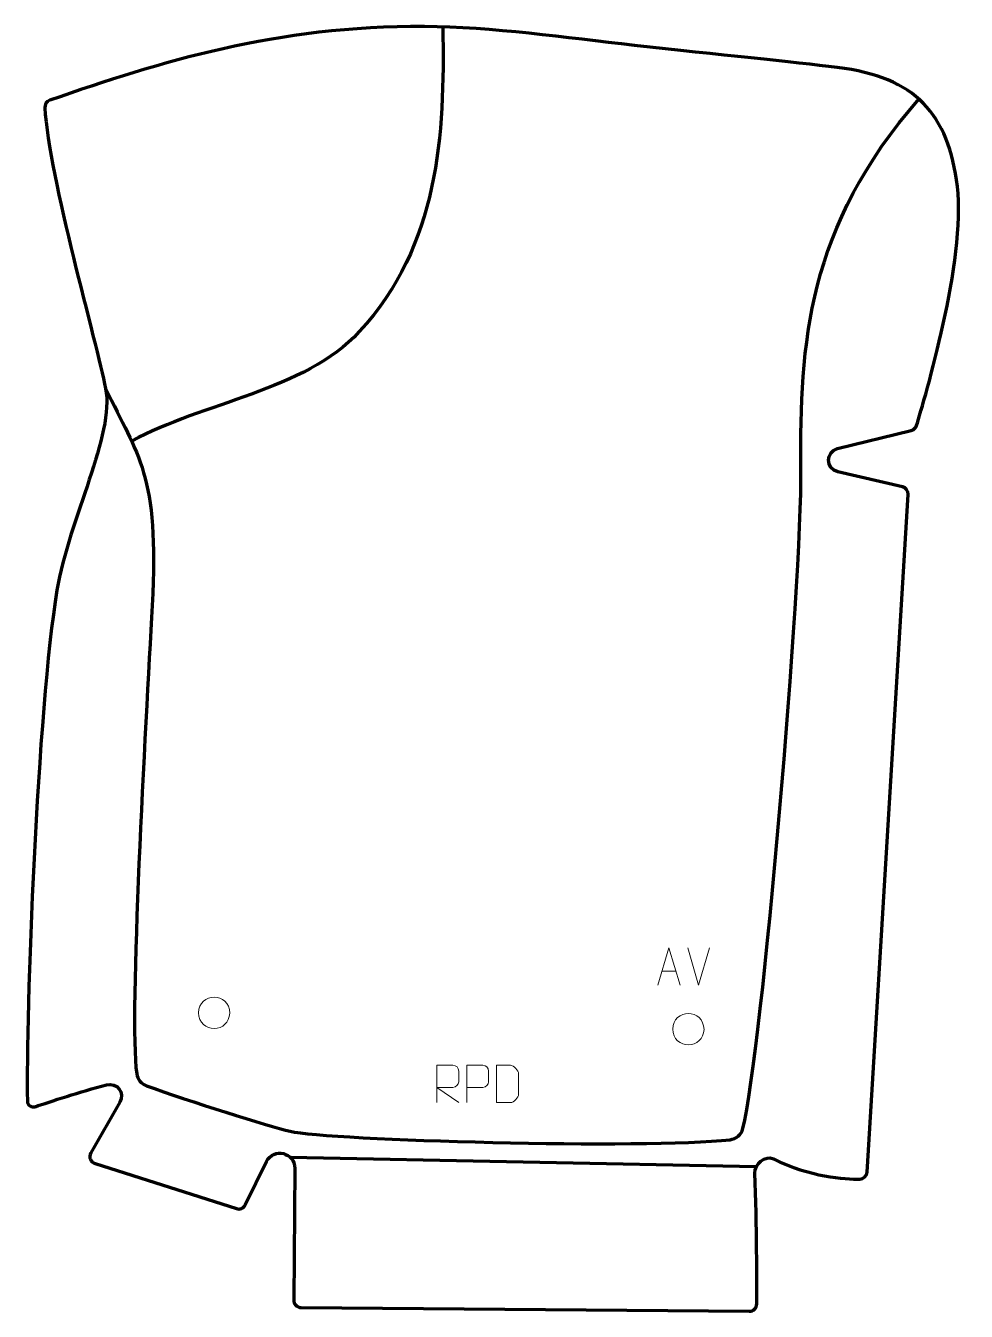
# Model space of a CAD drawing. Header units: millimetres. Extents: x -313 to 317, y -430 to 431.
import ezdxf

# ---------------------------------------------------------------- set-up
doc = ezdxf.new("R2010")
doc.units = ezdxf.units.MM
doc.header["$MEASUREMENT"] = 0
for name, color, linetype in [('layer 1', 7, 'Continuous'), ('layer 2', 7, 'Continuous'), ('layer 3', 7, 'Continuous')]:
    doc.layers.add(name, color=color, linetype=linetype)

msp = doc.modelspace()

# ---------------------------------------------------------------- linework, layer by layer
at = {"layer": 'layer 1', "color": 250, "lineweight": 9}
for points, knots in [([(110.328, -211.6803), (110.328, -211.6803), (117.699, -186.7268), (117.699, -186.7268), (117.699, -186.7268), (117.699, -186.7268), (125.2689, -211.6803), (125.2689, -211.6803)], [0, 0, 0, 0, 0.33333333, 0.33333333, 0.33333333, 0.33333333, 1, 1, 1, 1]), ([(-197.1094, -230.1278), (-197.0387, -223.4874), (-191.7647, -219.6414), (-186.6094, -219.7384), (-186.6094, -219.7384), (-181.4541, -219.6414), (-176.1801, -223.7048), (-176.1094, -230.3452), (-176.1094, -230.3452), (-176.4796, -236.6745), (-180.9215, -240.7052), (-186.6094, -240.7346), (-186.6094, -240.7346), (-191.7647, -240.8316), (-197.0387, -236.7682), (-197.1094, -230.1278)], [0, 0, 0, 0, 0.2, 0.2, 0.2, 0.2, 0.4, 0.4, 0.4, 0.4, 0.6, 0.6, 0.6, 0.6, 1, 1, 1, 1]), ([(120.315, -241.0678), (120.3857, -234.4274), (125.6597, -230.5814), (130.815, -230.6784), (130.815, -230.6784), (135.9703, -230.5814), (141.2443, -234.6448), (141.315, -241.2852), (141.315, -241.2852), (140.9448, -247.6145), (136.5029, -251.6452), (130.815, -251.6746), (130.815, -251.6746), (125.6597, -251.7716), (120.3857, -247.7082), (120.315, -241.0678)], [0, 0, 0, 0, 0.2, 0.2, 0.2, 0.2, 0.4, 0.4, 0.4, 0.4, 0.6, 0.6, 0.6, 0.6, 1, 1, 1, 1]), ([(-37.5664, -290.265), (-37.5664, -290.265), (-37.5664, -265.3115), (-37.5664, -265.3115), (-37.5664, -265.3115), (-33.9716, -265.3115), (-30.3761, -265.3115), (-26.7809, -265.3115), (-26.7809, -265.3115), (-24.4556, -265.3492), (-22.8983, -266.8392), (-22.9024, -269.2056), (-22.9024, -269.2056), (-22.9028, -271.2411), (-22.9028, -274.3005), (-22.9024, -276.3365), (-22.9024, -276.3365), (-22.9089, -278.212), (-24.7212, -280.1538), (-26.7307, -280.1729), (-26.7307, -280.1729), (-26.7307, -280.1729), (-37.5664, -280.1729), (-37.5664, -280.1729), (-37.5664, -280.1729), (-37.5664, -280.1729), (-22.9117, -290.265), (-22.9117, -290.265)], [0, 0, 0, 0, 0.125, 0.125, 0.125, 0.125, 0.25, 0.25, 0.25, 0.25, 0.375, 0.375, 0.375, 0.375, 0.5, 0.5, 0.5, 0.5, 0.625, 0.625, 0.625, 0.625, 0.75, 0.75, 0.75, 0.75, 1, 1, 1, 1]), ([(-17.5665, -290.265), (-17.5665, -290.265), (-17.5665, -265.3114), (-17.5665, -265.3114), (-17.5665, -265.3114), (-13.9715, -265.3114), (-10.3762, -265.3114), (-6.7808, -265.3114), (-6.7808, -265.3114), (-4.4556, -265.3493), (-2.8982, -266.8394), (-2.9024, -269.2055), (-2.9024, -269.2055), (-2.9028, -271.2412), (-2.9028, -274.3005), (-2.9024, -276.3365), (-2.9024, -276.3365), (-2.9089, -278.2119), (-4.7211, -280.1538), (-6.7307, -280.1729), (-6.7307, -280.1729), (-6.7307, -280.1729), (-17.5665, -280.1729), (-17.5665, -280.1729)], [0, 0, 0, 0, 0.14285714, 0.14285714, 0.14285714, 0.14285714, 0.28571429, 0.28571429, 0.28571429, 0.28571429, 0.42857143, 0.42857143, 0.42857143, 0.42857143, 0.57142857, 0.57142857, 0.57142857, 0.57142857, 0.71428571, 0.71428571, 0.71428571, 0.71428571, 1, 1, 1, 1]), ([(2.3733, -290.2368), (4.7051, -290.2364), (9.6553, -290.2604), (11.9868, -290.2607), (11.9868, -290.2607), (13.9118, -290.3661), (17.2304, -286.8245), (17.2192, -284.8072), (17.2192, -284.8072), (17.2188, -279.0371), (17.2188, -276.8674), (17.2192, -271.0981), (17.2192, -271.0981), (17.2149, -268.96), (13.8404, -265.2999), (11.688, -265.3134), (11.688, -265.3134), (9.3623, -265.3134), (4.638, -265.3134), (2.3119, -265.3134), (2.3119, -265.3134), (2.3123, -271.0603), (2.3736, -284.4895), (2.3733, -290.2368)], [0, 0, 0, 0, 0.14285714, 0.14285714, 0.14285714, 0.14285714, 0.28571429, 0.28571429, 0.28571429, 0.28571429, 0.42857143, 0.42857143, 0.42857143, 0.42857143, 0.57142857, 0.57142857, 0.57142857, 0.57142857, 0.71428571, 0.71428571, 0.71428571, 0.71428571, 1, 1, 1, 1])]:
    msp.add_open_spline(points, degree=3, knots=knots, dxfattribs=at)
for points in [[(137.6875, -211.6876), (137.6875, -211.6876), (130.3657, -186.734), (130.3657, -186.734)], [(145.0094, -186.734), (145.0094, -186.734), (137.6876, -211.6876), (137.6876, -211.6876)], [(113.0506, -202.4309), (113.0506, -202.4309), (122.5463, -202.4309), (122.5463, -202.4309)]]:
    msp.add_open_spline(points, degree=3, dxfattribs=at)
at = {"layer": 'layer 2', "color": 230, "lineweight": 200}
msp.add_open_spline([(-306.3566, -293.0448), (-308.9093, -293.9109), (-311.5664, -292.0482), (-311.619, -289.353), (-311.619, -289.353), (-312.7232, -233.0571), (-305.071, -26.4298), (-291.8133, 52.6274), (-291.8133, 52.6274), (-283.7276, 100.8419), (-253.1012, 156.9353), (-259.2456, 187.8189), (-259.2456, 187.8189), (-265.2079, 217.7884), (-297.1477, 329.0422), (-299.9826, 375.6625), (-299.9826, 375.6625), (-300.1173, 377.8808), (-298.7517, 379.9156), (-296.6527, 380.6458), (-296.6527, 380.6458), (-222.6625, 406.3732), (-144.9318, 430.5804), (-45.8436, 429.9948), (-45.8436, 429.9948), (-0.7364, 429.7281), (48.916, 422.5321), (94.698, 417.3781), (94.698, 417.3781), (151.0723, 411.032), (201.5777, 406.2399), (230.5002, 402.6288), (230.5002, 402.6288), (282.9099, 396.0845), (305.0136, 371.5706), (310.9018, 322.9106), (310.9018, 322.9106), (316.8447, 273.8014), (288.8119, 180.1622), (283.5537, 163.007), (283.5537, 163.007), (283.0397, 161.332), (281.6854, 160.0525), (279.984, 159.6327), (279.984, 159.6327), (279.984, 159.6327), (230.6978, 147.47), (230.6978, 147.47), (230.6978, 147.47), (222.5627, 145.4623), (222.6484, 133.8668), (230.8131, 131.9802), (230.8131, 131.9802), (230.8131, 131.9802), (274.0446, 121.9899), (274.0446, 121.9899), (274.0446, 121.9899), (276.4118, 121.4431), (278.0381, 119.2664), (277.8913, 116.8414), (277.8913, 116.8414), (277.8913, 116.8414), (250.4212, -336.7928), (250.4212, -336.7928), (250.4212, -336.7928), (250.2649, -339.3652), (248.173, -341.3888), (245.597, -341.4674), (245.597, -341.4674), (235.661, -341.7705), (211.9928, -340.0715), (187.7894, -327.9963), (187.7894, -327.9963), (182.3598, -325.2873), (175.0192, -331.4164), (175.2817, -337.4733), (175.2817, -337.4733), (176.7887, -372.224), (176.6526, -411.2405), (176.5485, -425.0496), (176.5485, -425.0496), (176.5277, -427.803), (174.278, -430.0177), (171.5246, -429.9948), (171.5246, -429.9948), (171.5246, -429.9948), (-128.4133, -427.507), (-128.4133, -427.507), (-128.4133, -427.507), (-131.1625, -427.4844), (-133.3727, -425.2365), (-133.3491, -422.487), (-133.3491, -422.487), (-133.3491, -422.487), (-132.5832, -334.3188), (-132.5832, -334.3188), (-132.5832, -334.3188), (-132.4904, -323.6772), (-146.877, -320.2747), (-151.5616, -329.83), (-151.5616, -329.83), (-151.5616, -329.83), (-165.7439, -358.7588), (-165.7439, -358.7588), (-165.7439, -358.7588), (-166.8319, -360.9775), (-169.3807, -362.0647), (-171.7352, -361.3147), (-171.7352, -361.3147), (-171.7352, -361.3147), (-266.2898, -331.1766), (-266.2898, -331.1766), (-266.2898, -331.1766), (-269.3096, -330.2138), (-270.6713, -326.7111), (-269.0944, -323.9619), (-269.0944, -323.9619), (-269.0944, -323.9619), (-249.6285, -290.0261), (-249.6285, -290.0261), (-249.6285, -290.0261), (-246.1078, -283.8881), (-251.7462, -276.5627), (-258.5929, -278.3707), (-258.5929, -278.3707), (-276.0865, -282.9899), (-296.2622, -289.6203), (-306.3566, -293.0448)], degree=3, knots=[0, 0, 0, 0, 0.03030303, 0.03030303, 0.03030303, 0.03030303, 0.06060606, 0.06060606, 0.06060606, 0.06060606, 0.09090909, 0.09090909, 0.09090909, 0.09090909, 0.12121212, 0.12121212, 0.12121212, 0.12121212, 0.15151515, 0.15151515, 0.15151515, 0.15151515, 0.18181818, 0.18181818, 0.18181818, 0.18181818, 0.21212121, 0.21212121, 0.21212121, 0.21212121, 0.24242424, 0.24242424, 0.24242424, 0.24242424, 0.27272727, 0.27272727, 0.27272727, 0.27272727, 0.3030303, 0.3030303, 0.3030303, 0.3030303, 0.33333333, 0.33333333, 0.33333333, 0.33333333, 0.36363636, 0.36363636, 0.36363636, 0.36363636, 0.39393939, 0.39393939, 0.39393939, 0.39393939, 0.42424242, 0.42424242, 0.42424242, 0.42424242, 0.45454545, 0.45454545, 0.45454545, 0.45454545, 0.48484848, 0.48484848, 0.48484848, 0.48484848, 0.51515152, 0.51515152, 0.51515152, 0.51515152, 0.54545455, 0.54545455, 0.54545455, 0.54545455, 0.57575758, 0.57575758, 0.57575758, 0.57575758, 0.60606061, 0.60606061, 0.60606061, 0.60606061, 0.63636364, 0.63636364, 0.63636364, 0.63636364, 0.66666667, 0.66666667, 0.66666667, 0.66666667, 0.6969697, 0.6969697, 0.6969697, 0.6969697, 0.72727273, 0.72727273, 0.72727273, 0.72727273, 0.75757576, 0.75757576, 0.75757576, 0.75757576, 0.78787879, 0.78787879, 0.78787879, 0.78787879, 0.81818182, 0.81818182, 0.81818182, 0.81818182, 0.84848485, 0.84848485, 0.84848485, 0.84848485, 0.87878788, 0.87878788, 0.87878788, 0.87878788, 0.90909091, 0.90909091, 0.90909091, 0.90909091, 0.93939394, 0.93939394, 0.93939394, 0.93939394, 1, 1, 1, 1], dxfattribs=at)
at = {"layer": 'layer 3', "color": 142, "lineweight": 200}
for points, knots in [([(-33.629, 429.762), (-32.0585, 357.285), (-36.3698, 283.4797), (-89.4325, 225.803), (-89.4325, 225.803), (-126.0879, 185.9599), (-194.1846, 178.621), (-241.8145, 152.4082)], [0, 0, 0, 0, 0.33333333, 0.33333333, 0.33333333, 0.33333333, 1, 1, 1, 1]), ([(-259.2456, 187.819), (-237.6485, 142.1326), (-223.3049, 130.9764), (-228.0861, 42.5246), (-228.0861, 42.5246), (-232.5131, -39.3741), (-243.7717, -232.1196), (-238.4574, -270.9823), (-238.4574, -270.9823), (-237.954, -274.6639), (-235.4475, -277.7577), (-231.9526, -279.02), (-231.9526, -279.02), (-204.3248, -288.9971), (-149.9663, -306.0967), (-135.6502, -309.4887), (-135.6502, -309.4887), (-110.1222, -315.537), (102.0767, -321.5378), (158.7046, -315.138), (158.7046, -315.138), (162.8311, -314.672), (166.2463, -311.6988), (167.2577, -307.6715), (167.2577, -307.6715), (180.3504, -255.5472), (206.8874, 57.823), (206.203, 134.1637), (206.203, 134.1637), (205.4586, 217.172), (210.1873, 295.9264), (285.1444, 381.4232)], [0, 0, 0, 0, 0.11111111, 0.11111111, 0.11111111, 0.11111111, 0.22222222, 0.22222222, 0.22222222, 0.22222222, 0.33333333, 0.33333333, 0.33333333, 0.33333333, 0.44444444, 0.44444444, 0.44444444, 0.44444444, 0.55555556, 0.55555556, 0.55555556, 0.55555556, 0.66666667, 0.66666667, 0.66666667, 0.66666667, 0.77777778, 0.77777778, 0.77777778, 0.77777778, 1, 1, 1, 1])]:
    msp.add_open_spline(points, degree=3, knots=knots, dxfattribs=at)
msp.add_open_spline([(-135.6962, -326.9049), (-135.6962, -326.9049), (176.2968, -333.1829), (176.2968, -333.1829)], degree=3, dxfattribs=at)

doc.saveas('drawing.dxf')
